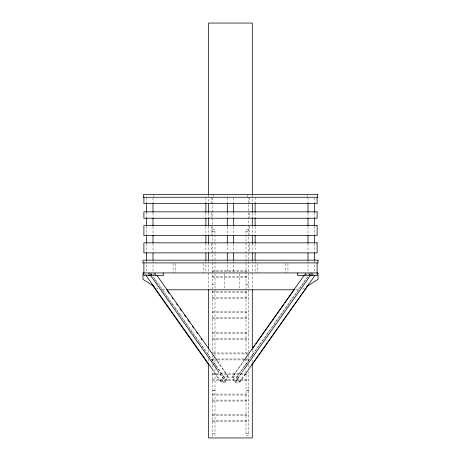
<?xml version="1.0" encoding="UTF-8"?>
<svg xmlns="http://www.w3.org/2000/svg" width="461" height="461" viewBox="0 0 461 461"><rect width="100%" height="100%" fill="white"/><g stroke="black" fill="none" stroke-linecap="round" stroke-linejoin="round"><path stroke-width="0.35" stroke-dasharray="2.31 1.73" d="M220.352 381.235L223.545 376.723L228.057 376.723L224.864 381.235L220.352 381.235L212.907 370.707M221.499 382.146L224.686 377.634L229.198 377.634L226.011 382.146L221.499 382.146L213.224 370.448M247.77 370.448L239.495 382.146L234.983 382.146L231.797 377.634L242.987 361.804M304.358 275.015L305.188 273.846L309.7 273.846L309.7 275.666M247.782 370.707L240.337 381.235L235.825 381.235L232.632 376.723L242.999 362.064M304.779 274.693L305.608 273.517M231.797 377.634L236.309 377.634L307.625 276.773M308.04 276.191L309.7 273.846M232.632 376.723L237.144 376.723L307.637 277.038M309.296 274.693L310.12 273.517M234.983 382.146L243.258 370.448M235.825 381.235L243.27 370.707M302.785 289.047L304.542 287.923M212.267 229.601L214.999 229.601L214.999 253.054M248.733 229.601L246.001 229.601L246.001 356.307M212.267 231.474L214.999 231.474M246.001 231.474L248.733 231.474M212.267 270.814L248.733 270.814M212.267 271.754L248.733 271.754M151.294 275.666L151.294 273.846L155.806 273.846L156.636 275.015M145.059 274.756L154.666 274.756L154.666 273.54M311.117 274.756L306.023 274.756L306.023 273.54M311.809 274.756L315.629 274.756M212.267 276.813L248.733 276.813M212.267 277.747L248.733 277.747M212.267 284.437L214.999 284.437M246.001 284.437L248.733 284.437M162.26 289.796L165.136 289.796M295.864 289.796L298.74 289.796M212.267 291.289L248.733 291.289M212.267 292.222L248.733 292.222M212.267 297.282L248.733 297.282M212.267 298.221L248.733 298.221M212.267 311.849L248.733 311.849M212.267 312.783L248.733 312.783M212.267 317.842L248.733 317.842M212.267 318.782L248.733 318.782M212.267 332.41L248.733 332.41M212.267 333.343L248.733 333.343M212.267 338.403L248.733 338.403M212.267 339.342L248.733 339.342M212.947 352.97L248.733 352.97L248.733 197.262M213.633 353.904L248.733 353.904L248.733 361.338M212.267 358.969L214.999 358.969M217.269 358.969L243.731 358.969M246.589 358.969L248.733 358.969M212.267 359.903L217.269 359.903M217.984 359.903L244.445 359.903M245.16 359.903L248.733 359.903M212.267 373.531L248.733 373.531M212.267 374.465L248.733 374.465M212.267 379.53L248.733 379.53M212.267 380.463L248.733 380.463M212.267 394.092L248.733 394.092M212.267 395.025L248.733 395.025M212.267 400.09L248.733 400.09M212.267 401.024L248.733 401.024M212.267 414.652L248.733 414.652M212.267 415.592L248.733 415.592M212.267 420.651L248.733 420.651M212.267 421.585L248.733 421.585M212.267 433.202L214.999 433.202M246.001 433.202L248.733 433.202M156.458 287.923L158.215 289.047M237.144 376.723L240.337 381.235M236.309 377.634L239.495 382.146M217.592 361.217L229.198 377.634M155.08 273.517L155.91 274.693M217.275 361.476L228.057 376.723M151.294 273.846L152.954 276.191M153.369 276.773L224.686 377.634M150.568 273.517L151.392 274.693M154.297 278.796L171.711 303.424M172.126 304.012L174.615 307.527M175.03 308.115L177.52 311.636M177.934 312.218L179.173 313.981M179.588 314.563L195.349 336.847M195.764 337.435L198.247 340.956M198.662 341.538L201.152 345.058M201.566 345.646L223.545 376.723M217.736 370.448L226.011 382.146M217.419 370.707L224.864 381.235M314.379 197.971L314.379 203.641M314.379 212.556L314.379 218.232M314.379 226.242L314.379 235.554M314.379 243.564L314.379 252.876M314.379 260.793L314.379 272.929M310.535 273.54L310.535 274.756M307.994 197.262L307.994 202.973M307.994 212.965L307.994 217.246M307.994 226.53L307.994 234.384M307.994 243.662L307.994 251.516M307.994 260.793L307.994 272.221M307.539 195.21L307.539 196.576M305.188 273.846L305.188 275.666M287.935 263.617L287.935 272.215M285.203 263.617L285.203 272.929M257.849 263.617L257.849 272.929M255.117 197.262L255.117 202.973M255.117 212.965L255.117 217.246M255.117 226.53L255.117 234.384M255.117 243.662L255.117 251.516M255.117 260.793L255.117 272.929M252.294 195.205L252.294 203.128M252.294 213.213L252.294 217.534M252.294 226.178L252.294 234.822M252.294 243.466L252.294 252.109M252.294 260.753L252.294 288.845M252.294 350.072L252.294 356.555M252.294 360.156L252.294 362.317M249.188 197.971L249.188 202.932M249.188 212.556L249.188 217.523M249.188 226.242L249.188 234.833M249.188 243.564L249.188 252.155M248.733 364.513L248.733 367.982M248.733 370.679L248.733 435.213L246.001 435.213L246.001 368.523M247.822 195.21L247.822 197.262M246.001 358.969L246.001 365.648M239.236 273.632L239.236 289.796M233.692 197.976L233.692 202.973M233.692 212.965L233.692 217.246M233.692 226.53L233.692 234.384M233.692 243.662L233.692 251.516M233.692 260.793L233.692 272.929M227.308 197.262L227.308 202.973M227.308 212.965L227.308 217.246M227.308 226.53L227.308 234.384M227.308 243.662L227.308 251.516M227.308 260.793L227.308 272.221M224.645 273.632L224.645 288.39M214.999 253.659L214.999 356.307M214.999 359.661L214.999 365.648M214.999 368.523L214.999 435.213L212.267 435.213L212.267 370.679M213.178 194.525L213.178 196.576M212.267 197.976L212.267 352.97M212.267 355.235L212.267 361.338M212.267 364.513L212.267 367.982M211.812 197.262L211.812 202.932M211.812 212.556L211.812 218.232M211.812 226.242L211.812 235.554M211.812 243.564L211.812 252.876M208.568 195.205L208.568 203.128M208.568 213.213L208.568 217.534M208.568 226.178L208.568 234.822M208.568 243.466L208.568 252.109M208.568 260.753L208.568 288.845M208.568 350.072L208.568 355.114M208.568 358.716L208.568 361.597M205.883 197.262L205.883 202.973M205.883 212.965L205.883 217.246M205.883 226.53L205.883 234.384M205.883 243.662L205.883 251.516M205.883 260.793L205.883 272.221M203.151 263.617L203.151 272.929M175.797 263.617L175.797 272.215M173.065 263.617L173.065 272.929M155.806 273.846L155.806 275.666M153.461 195.21L153.461 196.576M153.006 197.976L153.006 202.973M153.006 212.965L153.006 217.246M153.006 226.53L153.006 234.384M153.006 243.662L153.006 251.516M153.006 260.793L153.006 272.929M150.153 273.54L150.153 274.756M146.621 197.262L146.621 203.641M146.621 212.556L146.621 218.232M146.621 226.242L146.621 235.554M146.621 243.564L146.621 252.876M146.621 260.793L146.621 272.221M214.999 390.744L212.267 390.744L214.999 390.772M248.733 390.744L246.001 390.744L248.733 390.772"/><path stroke-width="0.69" d="M243.402 361.217L303.943 275.603M252.536 348.579L255.025 345.058M255.855 343.883L284.051 304.012M284.881 302.837L294.003 289.934M243.673 369.86L310.276 275.666M248.185 369.86L314.794 275.666M251.919 364.853L307.769 285.872M306.888 286.431L318.021 279.314L318.021 272.929L142.979 272.929L142.979 279.314L154.112 286.431M166.571 289.796L294.429 289.796M157.051 275.603L217.177 360.629M167.516 291.11L169.175 293.455M172.08 297.558L172.91 298.734M176.638 304.012L177.468 305.182M179.957 308.703L181.617 311.048M184.521 315.151L185.76 316.909M187.834 319.842L189.494 322.187M192.398 326.296L193.643 328.053M196.542 332.156L197.371 333.332M201.105 338.61L201.935 339.78M150.712 275.666L217.321 369.86M146.2 275.666L212.809 369.86M152.09 284.702L208.77 364.853M317.11 197.262L317.11 203.641L143.89 203.641L143.89 197.262M317.11 262.903L317.11 275.666L297.771 275.666L297.771 272.929M314.379 203.687L314.379 212.25M314.379 217.961L314.379 225.815M314.379 235.098L314.379 242.947M314.379 252.945L314.379 260.085M311.953 272.929L311.953 275.666M307.994 203.687L307.994 212.25M307.994 217.961L307.994 225.815M307.994 235.098L307.994 242.947M307.994 252.945L307.994 260.085M255.117 203.687L255.117 212.25M255.117 217.961L255.117 225.815M255.117 235.098L255.117 242.947M255.117 252.945L255.117 260.085M252.294 194.484L252.294 23.05L208.568 23.05L208.568 194.484M252.294 203.848L252.294 212.492M252.294 217.534L252.294 225.458M252.294 235.542L252.294 243.466M252.294 252.83L252.294 260.033M252.294 289.566L252.294 349.352M252.294 363.758L252.294 437.95L208.568 437.95L208.568 363.038M233.692 203.687L233.692 212.25M233.692 217.961L233.692 225.815M233.692 235.098L233.692 242.947M233.692 252.945L233.692 260.085M227.308 203.687L227.308 212.25M227.308 217.961L227.308 225.815M227.308 235.098L227.308 242.947M227.308 252.945L227.308 260.085M208.568 203.848L208.568 212.492M208.568 217.534L208.568 225.458M208.568 235.542L208.568 243.466M208.568 252.83L208.568 260.033M208.568 289.566L208.568 348.631M205.883 203.687L205.883 212.25M205.883 217.961L205.883 225.815M205.883 235.098L205.883 242.947M205.883 252.945L205.883 260.085M163.223 272.929L163.223 275.666L143.884 275.666L143.89 262.903M153.006 203.687L153.006 212.25M153.006 217.961L153.006 225.815M153.006 235.098L153.006 242.947M153.006 252.945L153.006 260.085M149.041 272.929L149.041 275.666M146.621 203.687L146.621 212.25M146.621 217.961L146.621 225.815M146.621 235.098L146.621 242.947M146.621 252.945L146.621 260.085M317.566 194.525L143.434 194.525L143.434 197.262L317.566 197.262L317.566 194.525M317.11 211.847L143.89 211.847L143.89 218.232L317.11 218.232L317.11 211.847M317.11 225.521L143.89 225.521L143.89 235.554L317.11 235.554L317.11 225.521M317.11 242.843L143.89 242.843L143.89 252.876L317.11 252.876L317.11 242.843M318.021 260.165L142.979 260.165L142.979 262.903L318.021 262.903L318.021 260.165"/></g></svg>
